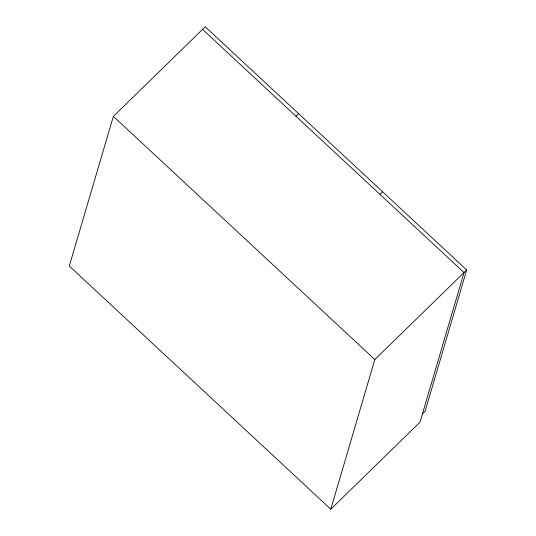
<?xml version="1.0" encoding="UTF-8"?>
<svg xmlns="http://www.w3.org/2000/svg" width="536" height="536" viewBox="0 0 536 536"><rect width="100%" height="100%" fill="white"/><g stroke="black" fill="none" stroke-linecap="round" stroke-linejoin="round"><path stroke-width="0.8" d="M422.422 413.946L425.068 411.367L466.682 269.97L205.221 26.8L113.364 116.366L69.318 266.03L330.779 509.2L419.983 422.214L464.035 272.556L202.568 29.386M330.779 509.2L374.825 359.535L466.682 269.97M295.952 116.232L298.599 113.645M379.99 194.394L382.644 191.808M113.364 116.366L374.825 359.535"/></g></svg>
